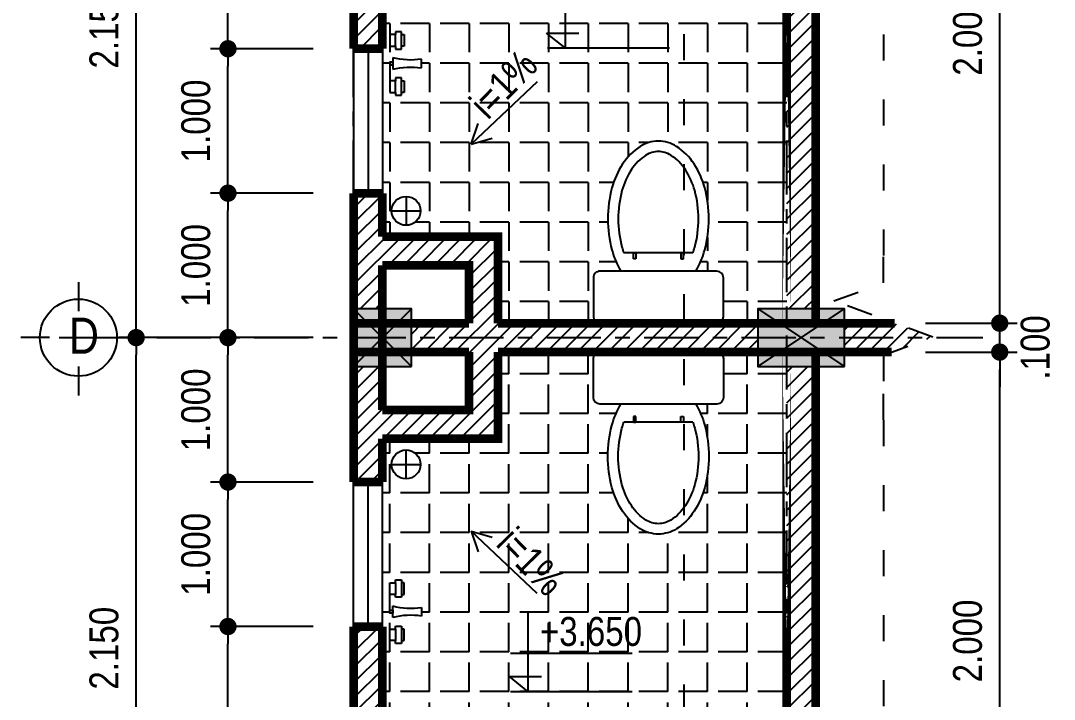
# Model space of a CAD drawing. Header units: millimetres. Extents: x 120 to 288, y 58 to 216.
# Drawn here: x 214.11 to 221.27, y 96.69 to 101.39 of the extents above; entities that cross this region are included whole.
import ezdxf

# ---------------------------------------------------------------- set-up
doc = ezdxf.new("R2010")
doc.units = ezdxf.units.MM
doc.header["$LTSCALE"] = 0.3
doc.header["$MEASUREMENT"] = 0
doc.linetypes.add('ACAD_ISO03W100', pattern=[30, 12, -18])
doc.linetypes.add('CENTER', pattern=[2, 1.25, -0.25, 0.25, -0.25])
doc.layers.get('0').update_dxf_attribs({"linetype": 'CONTINUOUS', "lineweight": 13})
doc.layers.get('DEFPOINTS').update_dxf_attribs({"linetype": 'CONTINUOUS', "lineweight": 13})
for name, color, linetype in [('CHU', 3, 'CONTINUOUS'), ('CHUSO', 141, 'CONTINUOUS'), ('HATCH', 8, 'CONTINUOUS'), ('LAYER 1', 1, 'CONTINUOUS'), ('LAYER 7', 7, 'CONTINUOUS'), ('LAYER1', 1, 'CONTINUOUS'), ('LAYER3', 34, 'CONTINUOUS'), ('LAYER5', 5, 'CONTINUOUS'), ('LAYER7', 7, 'CONTINUOUS'), ('THIETBI', 25, 'CONTINUOUS')]:
    doc.layers.add(name, color=color, linetype=linetype)
doc.styles.add('ATTR', font='romans.shx', dxfattribs={"width": 0.8, "height": 0.7})
doc.styles.add('HELVE-KT', font='vhelvcn.TTF')
doc.dimstyles.new('1-100', dxfattribs={"dimtxt": 0.2, "dimasz": 0.12, "dimexe": 0.12, "dimexo": 0.2, "dimgap": 0.12, "dimtad": 1, "dimdec": 3, "dimzin": 4, "dimdsep": 46, "dimtxsty": 'HELVE-KT', "dimblk1": 'DOT', "dimblk2": 'DOT', "dimsah": 1, "dimcen": -0.18, "dimadec": 3, "dimazin": 0, "dimtfac": 1, "dimtdec": 3, "dimtmove": 2, "dimatfit": 3, "dimldrblk": 'DOT', "dimfxl": 0, "dimtolj": 1, "dimtzin": 4, "dimarcsym": 0})
doc.dimstyles.new('1-50', dxfattribs={"dimtxt": 0.2, "dimasz": 0.12, "dimexe": 0.12, "dimexo": 0.2, "dimgap": 0.12, "dimtad": 1, "dimdec": 3, "dimlfac": 0.5, "dimzin": 4, "dimdsep": 46, "dimtxsty": 'HELVE-KT', "dimblk1": 'DOT', "dimblk2": 'DOT', "dimsah": 1, "dimcen": -0.18, "dimadec": 3, "dimazin": 0, "dimtfac": 1, "dimtdec": 3, "dimtmove": 2, "dimatfit": 3, "dimldrblk": 'DOT', "dimfxl": 0, "dimtolj": 1, "dimtzin": 4, "dimarcsym": 0})

# ---------------------------------------------------------------- blocks, each defined once
blk = doc.blocks.new('TOILET')
at = {"layer": 'THIETBI', "linetype": 'Continuous'}
for p, q in [((2.25, 0), (-2.25, 0)), ((-2.5, -0.25), (-2.5, -1.75)), ((2.5, -1.75), (2.5, -0.25)), ((-2.25, -2), (2.25, -2)), ((-1.328885587445484, -2.699999999999932), (1.328885587445484, -2.699999999999989)), ((-0.9619002962733703, -2.476023252835319), (-0.9619002962733703, -2.701023903222449)), ((-0.8643275165757132, -2.476023252835319), (-0.9619002962733703, -2.476023252835319)), ((-0.9619002962733703, -2.701023903222449), (-0.8643275165757132, -2.701023903222449)), ((-0.8643275165757132, -2.701023903222449), (-0.8643275165757132, -2.476023252835319)), ((0.8619205168486133, -2.701023903222449), (0.8619205168486133, -2.476023252835319)), ((0.8619205168486133, -2.476023252835319), (0.959493296546043, -2.476023252835319)), ((0.959493296546043, -2.701023903222449), (0.8619205168486133, -2.701023903222449)), ((0.959493296546043, -2.476023252835319), (0.959493296546043, -2.701023903222449))]:
    blk.add_line(p, q, dxfattribs=at)
for centre, radius, start, end in [((-2.25, -0.25), 0.25, 90, 180), ((2.25, -0.25), 0.25, 0, 90), ((-2.25, -1.75), 0.25, 180, 270), ((2.25, -1.75), 0.25, 270, 0), ((1.337938406279363, -3.661379033137678), 3.234819193328465, 149.0965747149677, 164.9268623414033), ((-1.337938406280728, -3.661379033138246), 3.234819193329836, 15.07313765860166, 30.90342528502951), ((1.337938406279363, -3.661379033137166), 2.834819193328285, 160.1759760614096, 164.9268623413951), ((-1.337938406280728, -3.661379033138019), 2.834819193329868, 15.07313765856473, 19.82402393859776), ((2.637457049974273, -4.011362538314529), 4.580641306093185, 164.9268623414104, 180.0000000000054), ((2.637457049974046, -4.011362538315211), 4.180641306093212, 164.9268623413889, 179.9999999999965), ((-2.637457049976319, -4.011362538315325), 4.180641306095254, 5.063761851311246e-12, 15.07313765857124), ((-2.637457049976319, -4.0113625383147), 4.580641306095231, 359.9999999999972, 15.07313765858606), ((2.637457049976774, -4.011362538314927), 4.580641306095572, 180, 195.0731376585856), ((2.637457049976547, -4.011362538314529), 4.180641306095595, 180.0000000000051, 195.0731376585643), ((-2.6374570499745, -4.011362538314586), 4.180641306093665, 344.9268623413959, 359.9999999999953), ((-2.637457049974728, -4.011362538315325), 4.580641306093639, 344.9268623414112, 5.332585182154509e-12), ((1.337938406280728, -4.361346043491494), 2.834819193329956, 195.0731376585625, 213.0315475788917), ((-1.337938406279591, -4.36134604349229), 2.834819193328596, 326.9684524211129, 344.9268623413986), ((1.337938406280728, -4.361346043491835), 3.234819193329827, 195.0731376585933, 213.0315475788831), ((-1.337938406279591, -4.361346043492233), 3.234819193328677, 326.9684524211115, 344.9268623414048), ((0.5168646681931932, -4.895200544554314), 1.85545066632798, 213.0315475788863, 237.5002250693021), ((-0.5168646681929658, -4.89520054455437), 1.855450666327776, 302.4997749306895, 326.968452421117), ((0.5168646681929658, -4.8952005445542), 2.255450666327983, 213.0315475788855, 237.5002250693039), ((-0.5168646681929658, -4.8952005445542), 2.255450666327892, 302.4997749306941, 326.9684524211124), ((0, -5.706522592530462), 0.8934774074695488, 237.5002250693035, 270), ((0, -5.706522592530519), 0.8934774074695326, 270, 302.4997749306894), ((0, -5.706522592530348), 1.293477407469652, 237.5002250693031, 270), ((0, -5.706522592530519), 1.293477407469453, 270, 302.4997749307029)]:
    blk.add_arc(centre, radius, start, end, dxfattribs=at)
blk = doc.blocks.new('WALFCT1T')
for p, q in [((-5.5, -1), (-5, -1)), ((-5.5, -2), (-5.5, -1)), ((-3, -1), (-2.5, -1)), ((-2.5, -1), (-2.5, -2)), ((-1, -0.5), (1, -0.5)), ((2.5, -1), (3, -1)), ((2.5, -2), (2.5, -1)), ((5, -1), (5.5, -1)), ((5.5, -1), (5.5, -2)), ((-2.5, -2), (-5.5, -2)), ((-5, -2), (-5, -2.5)), ((-5, -2.5), (-3, -2.5)), ((-3, -2.5), (-3, -2)), ((5.5, -2), (2.5, -2)), ((3, -2), (3, -2.5)), ((3, -2.5), (5, -2.5)), ((5, -2.5), (5, -2)), ((0.75, -5.5), (-0.75, -5.5))]:
    blk.add_line(p, q)
for points in [[(-3, 0), (-3, -1), (-5, -1), (-5, 0)], [(-0.25, -0.5), (-0.25, 0), (0.25, 0), (0.25, -0.5)], [(5, 0), (5, -1), (3, -1), (3, 0)]]:
    blk.add_lwpolyline(points, close=True)
for centre, radius, start, end in [((-13.26580000000001, -3.619500000000016), 12.65625, 351.4554000000001, 14.26943), ((13.26579999999998, -3.619500000000016), 12.65624, 165.7306, 188.5446)]:
    blk.add_arc(centre, radius, start, end)
at = {"style": 'ATTR', "width": 0.8, "flags": 9}
blk.add_attdef('ESTCODE', (0, 0), '', height=0.7, dxfattribs=at)
blk = doc.blocks.new('_DOT')
at = {"color": 0, "linetype": 'ByBlock'}
blk.add_line((-0.5, 0), (-1, 0), dxfattribs=at)
at = {"color": 0, "linetype": 'ByBlock', "const_width": 0.5}
blk.add_lwpolyline([(-0.25, 0, 1), (0.25, 0, 1)], format="xyb", close=True, dxfattribs=at)
blk = doc.blocks.new('*D68')
at = {"layer": 'DEFPOINTS', "color": 0, "lineweight": -2, "ltscale": 5}
for p in [(214.9090936680591, 99.1961148055982), (215.9431146144493, 99.1961148055982), (215.9431146144493, 94.89611480566805)]:
    blk.add_point(p, dxfattribs=at)
at = {"layer": 'LAYER 1', "color": 0, "lineweight": -2, "ltscale": 5}
for p, q in [((215.7431146144493, 99.1961148055982), (214.7890936680591, 99.1961148055982)), ((214.9090936680591, 95.01611480566805), (214.9090936680591, 99.0761148055982)), ((215.7431146144493, 94.89611480566805), (214.7890936680591, 94.89611480566805))]:
    blk.add_line(p, q, dxfattribs=at)
at = {"layer": 'LAYER 1', "color": 0, "lineweight": -2, "ltscale": 5, "xscale": 0.12, "yscale": 0.12, "zscale": 0.12}
for p, rotation in [((214.9090936680591, 99.1961148055982), 90), ((214.9090936680591, 94.89611480566805), 270)]:
    blk.add_blockref('_DOT', p, dxfattribs=dict(at, rotation=rotation))
at = {"layer": 'LAYER 1', "color": 0, "ltscale": 5, "insert": (214.6869603347257, 97.04611480563315), "char_height": 0.2, "attachment_point": 5, "rotation": 90, "style": 'HELVE-KT'}
blk.add_mtext('\\A1;2.150', dxfattribs=at)
blk = doc.blocks.new('*D69')
at = {"layer": 'DEFPOINTS', "color": 0, "lineweight": -2, "ltscale": 5}
for p in [(214.9090936680591, 103.4961148057612), (216.259285090448, 103.4961148057612), (215.9431146144493, 99.1961148055982)]:
    blk.add_point(p, dxfattribs=at)
at = {"layer": 'LAYER 1', "color": 0, "lineweight": -2, "ltscale": 5}
for p, q in [((216.059285090448, 103.4961148057612), (214.7890936680591, 103.4961148057612)), ((214.9090936680591, 99.3161148055982), (214.9090936680591, 103.3761148057612)), ((215.7431146144493, 99.1961148055982), (214.7890936680591, 99.1961148055982))]:
    blk.add_line(p, q, dxfattribs=at)
at = {"layer": 'LAYER 1', "color": 0, "lineweight": -2, "ltscale": 5, "xscale": 0.12, "yscale": 0.12, "zscale": 0.12}
for p, rotation in [((214.9090936680591, 103.4961148057612), 90), ((214.9090936680591, 99.1961148055982), 270)]:
    blk.add_blockref('_DOT', p, dxfattribs=dict(at, rotation=rotation))
at = {"layer": 'LAYER 1', "color": 0, "ltscale": 5, "insert": (214.6869603347257, 101.3461148056797), "char_height": 0.2, "attachment_point": 5, "rotation": 90, "style": 'HELVE-KT'}
blk.add_mtext('\\A1;2.150', dxfattribs=at)
blk = doc.blocks.new('*D1197')
at = {"layer": 'DEFPOINTS', "color": 0, "lineweight": -2, "ltscale": 5}
for p in [(220.1748459040328, 99.09611480562148), (220.8890658471045, 99.09611480562148), (220.1748459040328, 95.09611480562148)]:
    blk.add_point(p, dxfattribs=at)
at = {"layer": 'LAYER 1', "color": 0, "lineweight": -2, "ltscale": 5}
for p, q in [((220.3748459040328, 99.09611480562148), (221.0090658471045, 99.09611480562148)), ((220.8890658471045, 95.21611480562149), (220.8890658471045, 98.97611480562148)), ((220.3748459040328, 95.09611480562148), (221.0090658471045, 95.09611480562148))]:
    blk.add_line(p, q, dxfattribs=at)
at = {"layer": 'LAYER 1', "color": 0, "lineweight": -2, "ltscale": 5, "xscale": 0.12, "yscale": 0.12, "zscale": 0.12}
for p, rotation in [((220.8890658471045, 99.09611480562148), 90), ((220.8890658471045, 95.09611480562148), 270)]:
    blk.add_blockref('_DOT', p, dxfattribs=dict(at, rotation=rotation))
at = {"layer": 'LAYER 1', "color": 0, "ltscale": 5, "insert": (220.6669325137711, 97.09611480562151), "char_height": 0.2, "attachment_point": 5, "rotation": 90, "style": 'HELVE-KT'}
blk.add_mtext('\\A1;2.000', dxfattribs=at)
blk = doc.blocks.new('*D1198')
at = {"layer": 'DEFPOINTS', "color": 0, "lineweight": -2, "ltscale": 5}
for p in [(220.1748459040328, 99.29611480569133), (220.8890658471045, 99.29611480569133), (220.1748459040328, 99.09611480562148)]:
    blk.add_point(p, dxfattribs=at)
at = {"layer": 'LAYER 1', "color": 0, "lineweight": -2, "ltscale": 5}
for p, q in [((220.8890658471045, 99.41611480569134), (220.8890658471045, 99.53611480569133)), ((220.3748459040328, 99.29611480569133), (221.0090658471045, 99.29611480569133)), ((220.8890658471045, 99.09611480562148), (220.8890658471045, 99.29611480569133)), ((220.3748459040328, 99.09611480562148), (221.0090658471045, 99.09611480562148)), ((220.8890658471045, 98.97611480562148), (220.8890658471045, 98.85611480562149))]:
    blk.add_line(p, q, dxfattribs=at)
at = {"layer": 'LAYER 1', "color": 0, "lineweight": -2, "ltscale": 5, "xscale": 0.12, "yscale": 0.12, "zscale": 0.12}
for p, rotation in [((220.8890658471045, 99.29611480569133), 270), ((220.8890658471045, 99.09611480562148), 90)]:
    blk.add_blockref('_DOT', p, dxfattribs=dict(at, rotation=rotation))
at = {"layer": 'LAYER 1', "color": 0, "ltscale": 5, "insert": (221.1359448721904, 99.12814393524445), "char_height": 0.2, "attachment_point": 5, "rotation": 90, "style": 'HELVE-KT'}
blk.add_mtext('\\A1;.100', dxfattribs=at)
blk = doc.blocks.new('*D1199')
at = {"layer": 'DEFPOINTS', "color": 0, "lineweight": -2, "ltscale": 5}
for p in [(220.1748459040328, 103.2961148058077), (220.8890658471045, 103.2961148058077), (220.1748459040328, 99.29611480569133)]:
    blk.add_point(p, dxfattribs=at)
at = {"layer": 'LAYER 1', "color": 0, "lineweight": -2, "ltscale": 5}
for p, q in [((220.3748459040328, 103.2961148058077), (221.0090658471045, 103.2961148058077)), ((220.8890658471045, 99.41611480569134), (220.8890658471045, 103.1761148058077)), ((220.3748459040328, 99.29611480569133), (221.0090658471045, 99.29611480569133))]:
    blk.add_line(p, q, dxfattribs=at)
at = {"layer": 'LAYER 1', "color": 0, "lineweight": -2, "ltscale": 5, "xscale": 0.12, "yscale": 0.12, "zscale": 0.12}
for p, rotation in [((220.8890658471045, 103.2961148058077), 90), ((220.8890658471045, 99.29611480569133), 270)]:
    blk.add_blockref('_DOT', p, dxfattribs=dict(at, rotation=rotation))
at = {"layer": 'LAYER 1', "color": 0, "ltscale": 5, "insert": (220.6669325137711, 101.2961148057496), "char_height": 0.2, "attachment_point": 5, "rotation": 90, "style": 'HELVE-KT'}
blk.add_mtext('\\A1;2.000', dxfattribs=at)
blk = doc.blocks.new('*D1190')
at = {"layer": 'DEFPOINTS', "color": 0, "lineweight": -2, "ltscale": 0.08}
for p in [(215.5446641857454, 97.19611480555164), (216.3354537307739, 97.19611480555164), (216.3354537307739, 94.89611480566805)]:
    blk.add_point(p, dxfattribs=at)
at = {"layer": 'LAYER 1', "color": 0, "lineweight": -2, "ltscale": 0.08}
for p, q in [((216.1354537307739, 97.19611480555164), (215.4246641857454, 97.19611480555164)), ((215.5446641857454, 95.01611480566805), (215.5446641857454, 97.07611480555164)), ((216.1354537307739, 94.89611480566805), (215.4246641857454, 94.89611480566805))]:
    blk.add_line(p, q, dxfattribs=at)
at = {"layer": 'LAYER 1', "color": 0, "lineweight": -2, "ltscale": 0.08, "xscale": 0.12, "yscale": 0.12, "zscale": 0.12}
for p, rotation in [((215.5446641857454, 97.19611480555164), 90), ((215.5446641857454, 94.89611480566805), 270)]:
    blk.add_blockref('_DOT', p, dxfattribs=dict(at, rotation=rotation))
at = {"layer": 'LAYER 1', "color": 0, "lineweight": -2, "ltscale": 0.08, "insert": (215.3225308524121, 96.04611480560988), "char_height": 0.2, "attachment_point": 5, "rotation": 90, "style": 'HELVE-KT'}
blk.add_mtext('\\A1;2.300', dxfattribs=at)
blk = doc.blocks.new('*D1191')
at = {"layer": 'DEFPOINTS', "color": 0, "lineweight": -2, "ltscale": 0.08}
for p in [(215.5446641857454, 98.19611480555164), (216.3354537307739, 98.19611480555164), (216.3354537307739, 97.19611480555164)]:
    blk.add_point(p, dxfattribs=at)
at = {"layer": 'LAYER 1', "color": 0, "lineweight": -2, "ltscale": 0.08}
for p, q in [((216.1354537307739, 98.19611480555164), (215.4246641857454, 98.19611480555164)), ((215.5446641857454, 97.31611480555165), (215.5446641857454, 98.07611480555164)), ((216.1354537307739, 97.19611480555164), (215.4246641857454, 97.19611480555164))]:
    blk.add_line(p, q, dxfattribs=at)
at = {"layer": 'LAYER 1', "color": 0, "lineweight": -2, "ltscale": 0.08, "xscale": 0.12, "yscale": 0.12, "zscale": 0.12}
for p, rotation in [((215.5446641857454, 98.19611480555164), 90), ((215.5446641857454, 97.19611480555164), 270)]:
    blk.add_blockref('_DOT', p, dxfattribs=dict(at, rotation=rotation))
at = {"layer": 'LAYER 1', "color": 0, "lineweight": -2, "ltscale": 0.08, "insert": (215.3225308524121, 97.69611480555167), "char_height": 0.2, "attachment_point": 5, "rotation": 90, "style": 'HELVE-KT'}
blk.add_mtext('\\A1;1.000', dxfattribs=at)
blk = doc.blocks.new('*D1192')
at = {"layer": 'DEFPOINTS', "color": 0, "lineweight": -2, "ltscale": 0.08}
for p in [(215.5446641857454, 99.1961148055982), (216.3354537307739, 99.1961148055982), (216.3354537307739, 98.19611480555164)]:
    blk.add_point(p, dxfattribs=at)
at = {"layer": 'LAYER 1', "color": 0, "lineweight": -2, "ltscale": 0.08}
for p, q in [((216.1354537307739, 99.1961148055982), (215.4246641857454, 99.1961148055982)), ((215.5446641857454, 98.31611480555165), (215.5446641857454, 99.0761148055982)), ((216.1354537307739, 98.19611480555164), (215.4246641857454, 98.19611480555164))]:
    blk.add_line(p, q, dxfattribs=at)
at = {"layer": 'LAYER 1', "color": 0, "lineweight": -2, "ltscale": 0.08, "xscale": 0.12, "yscale": 0.12, "zscale": 0.12}
for p, rotation in [((215.5446641857454, 99.1961148055982), 90), ((215.5446641857454, 98.19611480555164), 270)]:
    blk.add_blockref('_DOT', p, dxfattribs=dict(at, rotation=rotation))
at = {"layer": 'LAYER 1', "color": 0, "lineweight": -2, "ltscale": 0.08, "insert": (215.3225308524121, 98.69611480557495), "char_height": 0.2, "attachment_point": 5, "rotation": 90, "style": 'HELVE-KT'}
blk.add_mtext('\\A1;1.000', dxfattribs=at)
blk = doc.blocks.new('*D1193')
at = {"layer": 'DEFPOINTS', "color": 0, "lineweight": -2, "ltscale": 0.08}
for p in [(215.5446641857454, 100.1961148056448), (216.3354537307739, 100.1961148056448), (216.3354537307739, 99.1961148055982)]:
    blk.add_point(p, dxfattribs=at)
at = {"layer": 'LAYER 1', "color": 0, "lineweight": -2, "ltscale": 0.08}
for p, q in [((216.1354537307739, 100.1961148056448), (215.4246641857454, 100.1961148056448)), ((215.5446641857454, 99.3161148055982), (215.5446641857454, 100.0761148056447)), ((216.1354537307739, 99.1961148055982), (215.4246641857454, 99.1961148055982))]:
    blk.add_line(p, q, dxfattribs=at)
at = {"layer": 'LAYER 1', "color": 0, "lineweight": -2, "ltscale": 0.08, "xscale": 0.12, "yscale": 0.12, "zscale": 0.12}
for p, rotation in [((215.5446641857454, 100.1961148056448), 90), ((215.5446641857454, 99.1961148055982), 270)]:
    blk.add_blockref('_DOT', p, dxfattribs=dict(at, rotation=rotation))
at = {"layer": 'LAYER 1', "color": 0, "lineweight": -2, "ltscale": 0.08, "insert": (215.3225308524121, 99.6961148056215), "char_height": 0.2, "attachment_point": 5, "rotation": 90, "style": 'HELVE-KT'}
blk.add_mtext('\\A1;1.000', dxfattribs=at)
blk = doc.blocks.new('*D1194')
at = {"layer": 'DEFPOINTS', "color": 0, "lineweight": -2, "ltscale": 0.08}
for p in [(215.5446641857454, 101.1961148056448), (216.3354537307739, 101.1961148056448), (216.3354537307739, 100.1961148056448)]:
    blk.add_point(p, dxfattribs=at)
at = {"layer": 'LAYER 1', "color": 0, "lineweight": -2, "ltscale": 0.08}
for p, q in [((216.1354537307739, 101.1961148056448), (215.4246641857454, 101.1961148056448)), ((215.5446641857454, 100.3161148056448), (215.5446641857454, 101.0761148056447)), ((216.1354537307739, 100.1961148056448), (215.4246641857454, 100.1961148056448))]:
    blk.add_line(p, q, dxfattribs=at)
at = {"layer": 'LAYER 1', "color": 0, "lineweight": -2, "ltscale": 0.08, "xscale": 0.12, "yscale": 0.12, "zscale": 0.12}
for p, rotation in [((215.5446641857454, 101.1961148056448), 90), ((215.5446641857454, 100.1961148056448), 270)]:
    blk.add_blockref('_DOT', p, dxfattribs=dict(at, rotation=rotation))
at = {"layer": 'LAYER 1', "color": 0, "lineweight": -2, "ltscale": 0.08, "insert": (215.3225308524121, 100.6961148056448), "char_height": 0.2, "attachment_point": 5, "rotation": 90, "style": 'HELVE-KT'}
blk.add_mtext('\\A1;1.000', dxfattribs=at)
blk = doc.blocks.new('*D1195')
at = {"layer": 'DEFPOINTS', "color": 0, "lineweight": -2, "ltscale": 0.08}
for p in [(215.5446641857454, 103.4961148057612), (216.3354537307739, 103.4961148057612), (216.3354537307739, 101.1961148056448)]:
    blk.add_point(p, dxfattribs=at)
at = {"layer": 'LAYER 1', "color": 0, "lineweight": -2, "ltscale": 0.08}
for p, q in [((216.1354537307739, 103.4961148057612), (215.4246641857454, 103.4961148057612)), ((215.5446641857454, 101.3161148056448), (215.5446641857454, 103.3761148057612)), ((216.1354537307739, 101.1961148056448), (215.4246641857454, 101.1961148056448))]:
    blk.add_line(p, q, dxfattribs=at)
at = {"layer": 'LAYER 1', "color": 0, "lineweight": -2, "ltscale": 0.08, "xscale": 0.12, "yscale": 0.12, "zscale": 0.12}
for p, rotation in [((215.5446641857454, 103.4961148057612), 90), ((215.5446641857454, 101.1961148056448), 270)]:
    blk.add_blockref('_DOT', p, dxfattribs=dict(at, rotation=rotation))
at = {"layer": 'LAYER 1', "color": 0, "lineweight": -2, "ltscale": 0.08, "insert": (215.3225308524121, 102.346114805703), "char_height": 0.2, "attachment_point": 5, "rotation": 90, "style": 'HELVE-KT'}
blk.add_mtext('\\A1;2.300', dxfattribs=at)

msp = doc.modelspace()

# ---------------------------------------------------------------- hatches: boundary and pattern name
at = {"layer": 'HATCH', "ltscale": 5}
h = msp.add_hatch(dxfattribs=at)
h.set_pattern_fill('ANSI31', color=256, scale=0.6, style=0)
h.set_pattern_definition([(45, (216.4147292483707, 94.36597864988858), (-0.05303300858899106, 0.05303300858899106), [])])
h.paths.add_polyline_path([(219.6147292483387, 98.99611480576118), (219.4147292483707, 98.99611480576118), (219.4147292483707, 95.09611480562148), (219.2147292484173, 95.09611480562148), (219.2147292484318, 94.89611480572626), (219.4147292483852, 94.89611480566805), (219.4147292483852, 94.49611480564477), (219.6147292483387, 94.49611480564477), (219.6147292483387, 94.89611480566805)])
h.paths.add_polyline_path([(219.6147292483387, 103.4961148057612), (219.6147292483387, 103.8961148058427), (219.4147292483852, 103.8961148057263), (219.4147292483852, 103.4961148058194), (219.2147292484318, 103.496114805703), (219.2147292484464, 103.2961148056913), (219.4147292483998, 103.2961148056331), (219.4147292483852, 99.39611480566805), (219.6147292483532, 99.39611480566805)])
h.paths.add_polyline_path([(220.1625995531962, 99.29611480569133), (219.8147292482921, 99.29611480569133), (219.8147292482921, 99.09611480567969), (220.1416264948515, 99.09611480562148), (220.4268607659491, 99.19993159007413)])
h.paths.add_polyline_path([(216.4147292483884, 101.1961148056448), (216.6147292483332, 101.1961148056448), (216.6147292483241, 103.2961148058077), (217.8147292482921, 103.296114805866), (217.8147292483067, 103.4961148057612), (216.6147292483387, 103.4961148057612), (216.6147292483241, 103.9958999658249), (216.4147292483707, 103.9958999658249)])
h.paths.add_polyline_path([(216.4147292483878, 98.19611480555166), (216.6147292483374, 98.19611480555164), (216.6147292483387, 98.49611480570297), (217.4147292482543, 98.49611480570297), (217.4147292482688, 99.09611480567969), (219.2147292483299, 99.09611480556327), (219.2147292483154, 99.29611480569133), (217.4147292482543, 99.29611480574954), (217.4147292482688, 99.89611480572626), (216.6147292483387, 99.89611480578446), (216.6147292483374, 100.1961148056448), (216.4147292483948, 100.1961148056448), (216.4147292483998, 99.39611480572626), (216.6147292483241, 99.39611480566805), (216.6147292483387, 99.69611480571461), (217.2147292483008, 99.69611480571461), (217.2147292483008, 99.29611480569133), (216.8147292484085, 99.29611480569133), (216.8147292484085, 99.09611480562148), (217.2147292483299, 99.09611480562148), (217.2147292483008, 98.6961148055982), (216.6147292483241, 98.6961148055982), (216.6147292483387, 98.99611480576118), (216.4147292483852, 98.99611480576118)])
h.paths.add_polyline_path([(216.6147292483331, 97.19611480555164), (216.4147292483909, 97.19611480555163), (216.4147292483998, 94.36597864988858), (216.6147292483387, 94.36597864988858), (216.6147292483387, 94.89611480572626), (217.8147292482921, 94.89611480566805), (217.8147292482921, 95.09611480562148), (216.6147292483241, 95.09611480567969)])
at = {"layer": 'LAYER7', "ltscale": 5}
h = msp.add_hatch(color=256, dxfattribs=at)
h.paths.add_polyline_path([(216.6147292484551, 99.19611480571461), (216.4147292485017, 99.39611480555163), (216.4147292483852, 98.99611480564477)])
h.paths.add_polyline_path([(216.6147292483387, 99.19611480571461), (216.4147292485017, 98.99611480576118), (216.8147292486414, 98.99611480576118)])
h.paths.add_polyline_path([(216.8147292484085, 99.39611480555163), (216.6147292484551, 99.19611480571461), (216.8147292484085, 98.99611480576118)])
h.paths.add_polyline_path([(216.8147292484085, 99.39611480566805), (216.4147292485017, 99.39611480566805), (216.6147292484551, 99.19611480571461)])
h = msp.add_hatch(color=256, dxfattribs=at)
h.paths.add_polyline_path([(219.2147292484318, 99.39611480566805), (219.214729248199, 98.99611480564477), (219.5147292482455, 99.19611480571461)])
h.paths.add_polyline_path([(219.5147292482455, 99.19611480571461), (219.8147292482921, 99.39611480566805), (219.2147292484318, 99.39611480566805)])
h.paths.add_polyline_path([(219.2147292483154, 98.99611480576118), (219.8147292484085, 98.99611480576118), (219.5147292482455, 99.19611480571461)])
h.paths.add_polyline_path([(219.514729248362, 99.19611480571461), (219.8147292484085, 98.99611480564477), (219.8147292484085, 99.39611480566805)])
at = {"layer": 'THIETBI', "ltscale": 5}
h = msp.add_hatch(dxfattribs=at)
h.set_pattern_fill('ANGLE', color=256, angle=90, style=0)
h.set_pattern_definition([(270, (219.4147292483852, 103.2961148058077), (-0.275, 1.683889348827611e-17), [0.2, -0.075]), (180, (219.4147292483852, 103.2961148058077), (0, 0.275), [0.2, -0.075])])
edge = h.paths.add_edge_path()
edge.add_line((217.4147292482688, 99.29611480580775), (217.4147292482688, 99.89611480590088))
edge.add_line((217.4147292482688, 99.89611480578446), (216.6147292483387, 99.89611480578446))
edge.add_line((216.6147292483387, 99.89611480578446), (216.6147292484551, 101.8611570759224))
edge.add_line((216.6147292484551, 101.8611570759224), (217.0813541639385, 101.818736626605))
edge.add_spline(control_points=[(217.0813541639385, 101.818736626605), (217.1575151211604, 101.8386628890423), (217.2923595076448, 101.873942706223), (217.4105109189426, 102.0457852044622), (217.4657016192817, 102.2285935254315), (217.4655464770061, 102.4266578838708), (217.4109330060913, 102.6120071403695), (217.3047958534465, 102.7548270690734), (217.1831006734886, 102.8292577098603), (217.1057388453067, 102.8351304926457), (217.0813541639385, 102.8369816115139)], knot_values=[0, 0, 0, 0, 113.8972482804107, 201.6571891156827, 297.1289658135357, 398.6438339386224, 494.115610636184, 581.8755514722499, 661.0895455658089, 697.5507014357958, 697.5507014357958, 697.5507014357958, 697.5507014357958], degree=3, periodic=0)
edge.add_line((217.0813541639385, 102.8369816115139), (216.6147292482223, 102.7945611620801))
edge.add_line((216.6147292482223, 102.7945611620801), (216.6147292482223, 103.2961148058077))
edge.add_line((216.6147292482223, 103.2961148058077), (217.8147292482921, 103.2961148058077))
edge.add_arc((219.1747292483946, 103.2561148058869), 1.360588108263953, 538.3153156843376, 631.6846843193015)
edge.add_line((219.2147292484318, 101.896114805668), (219.2147292483154, 103.2961148056913))
edge.add_line((219.2147292483154, 103.2961148058077), (219.4147292483852, 103.2961148058077))
edge.add_line((219.4147292483852, 103.2961148058077), (219.4147292483852, 99.39611480578446))
edge.add_line((219.4147292483852, 99.39611480578446), (219.2147292483154, 99.39611480578446))
edge.add_line((219.2147292483154, 99.39611480566805), (219.2147292483154, 99.29611480569133))
edge.add_line((219.2147292483154, 99.29611480569133), (218.9340746232796, 99.29611480569133))
edge.add_ellipse((218.9301363766448, 99.34111480584966), major_axis=(-0.03181980519183321, -0.03181980519183321), ratio=0.9999999987998788, start_angle=45.00000003438093, end_angle=134.9999999656191)
edge.add_line((218.9751363768031, 99.34111480643173), (218.9751363764539, 99.61111480645036))
edge.add_ellipse((218.9301363766448, 99.61111480586828), major_axis=(-0.03181980515364558, -0.03181980515364557), ratio=0.9999999986131138, start_angle=134.9999999602686, end_angle=225.0000000397314)
edge.add_line((218.9301363760627, 99.65611480591019), (218.7839128556683, 99.65611480591019))
edge.add_ellipse((218.2843074633296, 99.95516303200407), major_axis=(-0.4117252673805351, -0.411725267380535), ratio=0.9999999968645723, start_angle=104.0965746727707, end_angle=119.9268622637728)
edge.add_ellipse((218.050394107357, 100.0181600629132), major_axis=(-0.5830204568924238, -0.5830204568924233), ratio=0.999999998837754, start_angle=119.9268623122063, end_angle=134.9999999667041)
edge.add_ellipse((218.050394107357, 100.0181600629132), major_axis=(-0.5830204568924255, 0.5830204568924255), ratio=0.9999999988377523, start_angle=225.0000000332959, end_angle=240.0731376877937)
edge.add_ellipse((218.2843074633296, 100.0811570938224), major_axis=(-0.4117252656655092, -0.4117252656655091), ratio=0.9999999969642844, start_angle=150.0731375861138, end_angle=168.0315475479937)
edge.add_ellipse((218.432100736189, 100.1772509041023), major_axis=(-0.2870720030291142, -0.2870720030291141), ratio=0.9999999990923838, start_angle=168.0315475713212, end_angle=192.5002250834314)
edge.add_ellipse((218.5251363765004, 100.3232888727928), major_axis=(-0.1646327962888779, -0.1646327962888779), ratio=0.9999999992607727, start_angle=192.5002250840912, end_angle=225.0000000211773)
edge.add_ellipse((218.5251363765004, 100.3232888727928), major_axis=(-0.1646327962888779, 0.1646327962888779), ratio=0.9999999992607727, start_angle=314.9999999788227, end_angle=347.4997749159088)
edge.add_ellipse((218.6181720168119, 100.1772509041023), major_axis=(-0.2870720030291142, 0.2870720030291142), ratio=0.9999999990923826, start_angle=347.4997749165686, end_angle=371.9684524286787)
edge.add_ellipse((218.7659652896713, 100.0811570938224), major_axis=(-0.4117252656655093, 0.4117252656655093), ratio=0.9999999969642842, start_angle=11.96845245200624, end_angle=29.92686241388616)
edge.add_ellipse((218.9998786456439, 100.0181600629132), major_axis=(-0.5830204568924238, -0.5830204568924233), ratio=0.999999998837754, start_angle=-60.07313768779372, end_angle=-45.0000000332959)
edge.add_ellipse((218.9998786456439, 100.0181600629132), major_axis=(-0.5830204568924255, 0.5830204568924255), ratio=0.9999999988377523, start_angle=45.00000003329593, end_angle=60.07313768779376)
edge.add_ellipse((218.7659652896713, 99.95516303200407), major_axis=(-0.4117252673805337, 0.4117252673805337), ratio=0.9999999968645755, start_angle=60.07313773622711, end_angle=75.90342532722924)
edge.add_line((218.2663598973326, 99.65611480591019), (218.1201363761232, 99.65611480591019))
edge.add_ellipse((218.1201363763561, 99.61111480586828), major_axis=(-0.03181980519183321, -0.03181980519183321), ratio=0.9999999987998788, start_angle=225.0000000343809, end_angle=314.9999999656191)
edge.add_line((218.0751363763142, 99.61111480400564), (218.0751363763142, 99.34111480794513))
edge.add_ellipse((218.1201363763561, 99.34111480584966), major_axis=(-0.03181980519183319, 0.03181980519183319), ratio=0.9999999987998787, start_angle=45.00000003438094, end_angle=134.9999999656191)
edge.add_line((218.116198129372, 99.29611480580775), (217.4147292482688, 99.29611480580775))
edge = h.paths.add_edge_path(flags=16)
edge.add_ellipse((216.8102781369838, 101.6242894847658), major_axis=(-0.3579728083656821, 0.3579728083656821), ratio=0.999999999898956, start_angle=120.73057000353941, end_angle=143.5446000034201, ccw=False)
edge.add_line((216.6854981369128, 101.1336582559873), (216.6854981370292, 101.1036574842421))
edge.add_line((216.6854981370292, 101.1036574842421), (216.6654981368941, 101.1036574842421))
edge.add_line((216.6654981368941, 101.1036574842421), (216.6654981368941, 101.0836574842235))
edge.add_line((216.6654981368941, 101.0836574842235), (216.6854981367964, 101.0836574842235))
edge.add_line((216.6854981367964, 101.0836574842235), (216.6854981369128, 101.0536563024637))
edge.add_ellipse((216.8102781369838, 100.5630254836999), major_axis=(-0.3579725254098162, -0.3579725254098162), ratio=0.999999999893888, start_angle=216.4554000032152, end_angle=239.2693999915702, ccw=False)
edge.add_line((216.885498137099, 101.0636557102682), (216.8855019868373, 101.123659402436))
h.paths.add_polyline_path([(216.7654981368709, 101.2936574844191), (216.7454981368522, 101.2936574844191), (216.7454981368522, 101.3136574844377), (216.7054981369314, 101.3136574844377), (216.7054981369314, 101.2936574844191), (216.6654981368941, 101.2936574844191), (216.6654981368941, 101.2136574843446), (216.7054981369314, 101.2136574843446), (216.7054981369314, 101.193657484326), (216.7454981368522, 101.193657484326), (216.7454981368522, 101.2136574843446), (216.7654981369873, 101.2136574843446)], flags=16)
h.paths.add_polyline_path([(216.7654981368709, 100.9736574841211), (216.7454981368522, 100.9736574841211), (216.7454981368522, 100.9936574841397), (216.7054981369314, 100.9936574841397), (216.7054981369314, 100.9736574841211), (216.6654981368941, 100.9736574841211), (216.6654981368941, 100.8936574840466), (216.7054981369314, 100.8936574840466), (216.7054981369314, 100.8736574840279), (216.7454981368522, 100.8736574840279), (216.7454981369686, 100.8936574840466), (216.7654981371037, 100.8936574840466)], flags=16)
h.paths.add_polyline_path([(216.7780719907045, 100.1738643791307, 1), (216.7780719907045, 99.97386437906084, 1)], flags=16)
h = msp.add_hatch(dxfattribs=at)
h.set_pattern_fill('ANGLE', color=256, angle=90, style=0)
h.set_pattern_definition([(90, (219.4147292483852, 95.09611480562148), (-0.275, 1.683889348827611e-17), [0.2, -0.075]), (180, (219.4147292483852, 95.09611480562148), (-3.367778697655222e-17, -0.275), [0.2, -0.075])])
edge = h.paths.add_edge_path()
edge.add_line((217.4147292482688, 99.09611480562148), (217.4147292482688, 98.49611480552835))
edge.add_line((217.4147292482688, 98.49611480564477), (216.6147292483387, 98.49611480564477))
edge.add_line((216.6147292483387, 98.49611480564477), (216.6147292484551, 96.53107253550684))
edge.add_line((216.6147292484551, 96.53107253550684), (217.0813541639385, 96.57349298482427))
edge.add_spline(control_points=[(217.0813541639385, 96.57349298482427), (217.1575151211604, 96.5535667223869), (217.2923595076448, 96.5182869052062), (217.4105109189426, 96.34644440696707), (217.4657016192817, 96.16363608599772), (217.4655464770061, 95.96557172755843), (217.4109330060913, 95.78022247105969), (217.3047958534465, 95.63740254235586), (217.1831006734886, 95.56297190156897), (217.1057388453067, 95.55709911878353), (217.0813541639385, 95.55524799991531)], knot_values=[0, 0, 0, 0, 113.8972482804107, 201.6571891156827, 297.1289658135357, 398.6438339386224, 494.115610636184, 581.8755514722499, 661.0895455658089, 697.5507014357958, 697.5507014357958, 697.5507014357958, 697.5507014357958], degree=3, periodic=0)
edge.add_line((217.0813541639385, 95.55524799991531), (216.6147292482223, 95.59766844934916))
edge.add_line((216.6147292482223, 95.59766844934916), (216.6147292482223, 95.09611480562148))
edge.add_line((216.6147292482223, 95.09611480562148), (217.8147292482921, 95.09611480562148))
edge.add_arc((219.1747292483946, 95.13611480554232), 1.360588108263953, 88.31531568069852, 181.6846843156624, ccw=False)
edge.add_line((219.2147292484318, 96.49611480576118), (219.2147292483154, 95.0961148057379))
edge.add_line((219.2147292483154, 95.09611480562148), (219.4147292483852, 95.09611480562148))
edge.add_line((219.4147292483852, 95.09611480562148), (219.4147292483852, 98.99611480564477))
edge.add_line((219.4147292483852, 98.99611480564477), (219.2147292483154, 98.99611480564477))
edge.add_line((219.2147292483154, 98.99611480576118), (219.2147292483154, 99.0961148057379))
edge.add_line((219.2147292483154, 99.0961148057379), (218.9340746232796, 99.0961148057379))
edge.add_ellipse((218.9301363766448, 99.05111480557957), major_axis=(-0.03181980519183321, 0.03181980519183321), ratio=0.9999999987998788, start_angle=225.0000000343809, end_angle=314.99999996561905, ccw=False)
edge.add_line((218.9751363768031, 99.0511148049975), (218.9751363764539, 98.78111480497887))
edge.add_ellipse((218.9301363766448, 98.78111480556095), major_axis=(-0.03181980515364558, 0.03181980515364557), ratio=0.9999999986131138, start_angle=134.9999999602686, end_angle=225.0000000397314, ccw=False)
edge.add_line((218.9301363760627, 98.73611480551904), (218.7839128556683, 98.73611480563545))
edge.add_ellipse((218.2843074633296, 98.43706657942516), major_axis=(-0.4117252673805351, 0.411725267380535), ratio=0.9999999968645723, start_angle=240.07313773622718, end_angle=255.9034253272293, ccw=False)
edge.add_ellipse((218.050394107357, 98.37406954851599), major_axis=(-0.5830204568924238, 0.5830204568924233), ratio=0.999999998837754, start_angle=225.0000000332959, end_angle=240.0731376877937, ccw=False)
edge.add_ellipse((218.050394107357, 98.37406954851599), major_axis=(-0.5830204568924255, -0.5830204568924255), ratio=0.9999999988377523, start_angle=119.92686231220631, end_angle=134.9999999667041, ccw=False)
edge.add_ellipse((218.2843074633296, 98.31107251760682), major_axis=(-0.4117252656655092, 0.4117252656655091), ratio=0.9999999969642844, start_angle=191.9684524520063, end_angle=209.9268624138862, ccw=False)
edge.add_ellipse((218.432100736189, 98.21497870732696), major_axis=(-0.2870720030291142, 0.2870720030291141), ratio=0.9999999990923838, start_angle=167.4997749165686, end_angle=191.9684524286788, ccw=False)
edge.add_ellipse((218.5251363765004, 98.06894073863646), major_axis=(-0.1646327962888779, 0.1646327962888779), ratio=0.9999999992607727, start_angle=134.9999999788227, end_angle=167.4997749159088, ccw=False)
edge.add_ellipse((218.5251363765004, 98.06894073863646), major_axis=(-0.1646327962888779, -0.1646327962888779), ratio=0.9999999992607727, start_angle=12.500225084091198, end_angle=45.0000000211773, ccw=False)
edge.add_ellipse((218.6181720168119, 98.21497870732696), major_axis=(-0.2870720030291142, -0.2870720030291142), ratio=0.9999999990923826, start_angle=-11.968452428678688, end_angle=12.500225083431417, ccw=False)
edge.add_ellipse((218.7659652896713, 98.31107251760682), major_axis=(-0.4117252656655093, -0.4117252656655093), ratio=0.9999999969642842, start_angle=330.07313758611383, end_angle=348.03154754799374, ccw=False)
edge.add_ellipse((218.9998786456439, 98.37406954851599), major_axis=(-0.5830204568924238, 0.5830204568924233), ratio=0.999999998837754, start_angle=405.0000000332959, end_angle=420.07313768779375, ccw=False)
edge.add_ellipse((218.9998786456439, 98.37406954851599), major_axis=(-0.5830204568924255, -0.5830204568924255), ratio=0.9999999988377523, start_angle=299.92686231220625, end_angle=314.9999999667041, ccw=False)
edge.add_ellipse((218.7659652896713, 98.43706657942516), major_axis=(-0.4117252673805337, -0.4117252673805337), ratio=0.9999999968645755, start_angle=284.09657467277077, end_angle=299.9268622637729, ccw=False)
edge.add_line((218.2663598973326, 98.73611480551904), (218.1201363761232, 98.73611480551904))
edge.add_ellipse((218.1201363763561, 98.78111480556095), major_axis=(-0.03181980519183321, 0.03181980519183321), ratio=0.9999999987998788, start_angle=45.00000003438089, end_angle=134.9999999656191, ccw=False)
edge.add_line((218.0751363763142, 98.78111480742359), (218.0751363763142, 99.0511148034841))
edge.add_ellipse((218.1201363763561, 99.05111480557957), major_axis=(-0.03181980519183319, -0.03181980519183319), ratio=0.9999999987998787, start_angle=225.0000000343809, end_angle=314.99999996561905, ccw=False)
edge.add_line((218.116198129372, 99.09611480562148), (217.4147292482688, 99.09611480562148))
edge = h.paths.add_edge_path(flags=16)
edge.add_ellipse((216.8102781369838, 96.76794012666346), major_axis=(-0.3579728083656821, -0.3579728083656821), ratio=0.999999999898956, start_angle=216.4553999965799, end_angle=239.2694299964606)
edge.add_line((216.6854981369128, 97.25857135544197), (216.6854981370292, 97.28857212718708))
edge.add_line((216.6854981370292, 97.28857212718708), (216.6654981368941, 97.28857212718708))
edge.add_line((216.6654981368941, 97.28857212718708), (216.6654981368941, 97.30857212720571))
edge.add_line((216.6654981368941, 97.30857212720571), (216.6854981367964, 97.30857212720571))
edge.add_line((216.6854981367964, 97.30857212720571), (216.6854981369128, 97.33857330896558))
edge.add_ellipse((216.8102781369838, 97.82920412772933), major_axis=(-0.3579725254098162, 0.3579725254098162), ratio=0.999999999893888, start_angle=120.7306000084298, end_angle=143.5445999967848)
edge.add_line((216.885498137099, 97.32857390116101), (216.8855019868373, 97.2685702089932))
h.paths.add_polyline_path([(216.7654981368709, 97.09857212701013), (216.7454981368522, 97.09857212701013), (216.7454981368522, 97.0785721269915), (216.7054981369314, 97.0785721269915), (216.7054981369314, 97.09857212701013), (216.6654981368941, 97.09857212701013), (216.6654981368941, 97.17857212708464), (216.7054981369314, 97.17857212708464), (216.7054981369314, 97.19857212710326), (216.7454981368522, 97.19857212710326), (216.7454981368522, 97.17857212708464), (216.7654981369873, 97.17857212708464)], flags=16)
h.paths.add_polyline_path([(216.7654981368709, 97.41857212730815), (216.7454981368522, 97.41857212730815), (216.7454981368522, 97.39857212728953), (216.7054981369314, 97.39857212728953), (216.7054981369314, 97.41857212730815), (216.6654981368941, 97.41857212730815), (216.6654981368941, 97.49857212738266), (216.7054981369314, 97.49857212738266), (216.7054981369314, 97.51857212740128), (216.7454981368522, 97.51857212740128), (216.7454981369686, 97.49857212738266), (216.7654981371037, 97.49857212738266)], flags=16)
h.paths.add_polyline_path([(216.7780719907045, 98.21836523229854, -1), (216.7780719907045, 98.41836523236839, -1)], flags=16)

# ---------------------------------------------------------------- linework, layer by layer
at = {"layer": 'CHU'}
for points in [[(214.5090936680649, 99.57944813890049), (214.5090936680649, 99.37944813894705)], [(214.3090936680533, 99.1961148055982), (214.1090936680707, 99.1961148055982)], [(214.709093668062, 99.1961148055982), (214.9090936680591, 99.1961148055982)], [(214.5090936680649, 98.99611480564477), (214.5090936680649, 98.79611480557492)]]:
    msp.add_lwpolyline(points, dxfattribs=at)
msp.add_circle((214.5090936680649, 99.1961148055982), 0.2666666666666667, dxfattribs=at)
at = {"layer": 'HATCH', "linetype": 'CENTER'}
for points in [[(216.4147292483852, 91.41115504242612), (216.4147292483852, 104.9704636007793)], [(219.4147292483852, 91.41115504242612), (219.4147292483852, 104.9704636007793)], [(214.3766328114584, 99.1961148055982), (220.7716260468027, 99.1961148055982)]]:
    msp.add_lwpolyline(points, dxfattribs=at)
at = {"layer": 'LAYER 1', "ltscale": 5}
for p, q in [((216.7780719907045, 100.1738643790143), (216.7780719907045, 99.97386437906084)), ((216.6780719907277, 100.0738643790376), (216.8780719906812, 100.0738643790376)), ((216.7780719907045, 98.21836523229854), (216.7780719907045, 98.41836523236839)), ((216.6780719907277, 98.31836523227526), (216.8780719906812, 98.31836523227526))]:
    msp.add_line(p, q, dxfattribs=at)
at = {"layer": 'LAYER 1', "linetype": 'ACAD_ISO03W100', "ltscale": 0.05}
msp.add_lwpolyline([(218.7039505943998, 94.36597864988858), (218.7039505943998, 104.2386570141082)], dxfattribs=at)
at = {"layer": 'LAYER 1', "ltscale": 5}
for points in [[(217.6849120454302, 100.9675344881382), (217.2280827013332, 100.5363889110288)], [(217.2280827013332, 100.5363889110288), (217.2766186179382, 100.6793530493871)], [(217.2280827013332, 100.5363889109706), (217.3736131896752, 100.5765804153764)], [(217.6849120454302, 97.4246951230582), (217.2280827013332, 97.85584070016762)], [(217.2280827013332, 97.85584070016762), (217.2766186179382, 97.71287656180925)], [(217.2280827013332, 97.85584070022583), (217.3736131896752, 97.81564919582001)]]:
    msp.add_lwpolyline(points, dxfattribs=at)
for centre in [(216.7780719907045, 100.0738643790376), (216.7780719907045, 98.31836523227526)]:
    msp.add_circle(centre, 0.1, dxfattribs=at)
at = {"layer": 'LAYER 7', "linetype": 'ACAD_ISO03W100', "ltscale": 0.05}
for points in [[(218.2560068326151, 103.9958999658249), (220.0834260885625, 103.9958999658249), (220.0834260885625, 99.57493159013234)], [(220.0834260885625, 98.62698782836219), (220.0834260885625, 99.07493159013234), (220.4268607659636, 99.19993159013234), (219.7399914111614, 99.44993159013234), (220.0834260885625, 99.57493159013234), (220.0834260885625, 100.0228753519025)], [(220.0834260885625, 99.07493159013234), (220.0834260885625, 94.36597864988858), (218.2557269663106, 94.36597864988858)]]:
    msp.add_lwpolyline(points, dxfattribs=at)
at = {"layer": 'LAYER1', "linetype": 'Continuous', "ltscale": 0.05}
for points in [[(217.8795220888591, 101.7571484393104), (217.8795220888591, 101.2015349510605)], [(217.751613802497, 101.3051130462102), (217.974660727998, 101.3051130462102)], [(217.8795220888591, 101.2015349510605), (217.751613802497, 101.3051130462102)], [(217.7584999600534, 101.2015349510605), (218.6021690532674, 101.2015349510605)], [(217.6216059787279, 97.30262323481861), (217.6216059787279, 96.74700974656866)], [(217.5005838499222, 97.01267937269427), (218.3442529431362, 97.01267937269427)], [(217.4936976923658, 96.85058784171838), (217.7167446178668, 96.85058784171838)], [(217.6216059787279, 96.74700974656866), (217.4936976923658, 96.85058784171838)], [(217.5005838499222, 96.74700974656866), (218.3442529431362, 96.74700974656866)]]:
    msp.add_lwpolyline(points, dxfattribs=at)
at = {"layer": 'LAYER5', "color": 163, "linetype": 'Continuous'}
for points in [[(216.4147292483852, 101.1961148056448), (216.4147292483852, 100.1961148056448)], [(216.514729248362, 101.1961148056448), (216.514729248362, 100.1961148056448)], [(216.6147292483387, 101.1961148056448), (216.6147292483387, 100.1961148056448)], [(216.4147292483852, 97.19611480555164), (216.4147292483852, 98.19611480555164)], [(216.514729248362, 97.19611480555164), (216.514729248362, 98.19611480555164)], [(216.6147292483387, 97.19611480555164), (216.6147292483387, 98.19611480555164)]]:
    msp.add_lwpolyline(points, dxfattribs=at)
at = {"layer": 'LAYER7', "ltscale": 5}
for p, q in [((216.4147292483852, 98.99611480576118), (216.8147292484085, 99.39611480566805)), ((216.4147292483852, 99.39611480566805), (216.8147292484085, 98.99611480576118)), ((219.2147292483154, 98.99611480576118), (219.8147292482921, 99.39611480566805)), ((219.2147292483154, 99.39611480566805), (219.8147292482921, 98.99611480576118))]:
    msp.add_line(p, q, dxfattribs=at)
at = {"layer": 'LAYER7', "ltscale": 5, "const_width": 0.06}
for points in [[(216.4147292483852, 103.9958999658249), (216.4147292483852, 101.1961148056448)], [(219.6147292483387, 99.29611480580775), (219.6147292483387, 103.4961148057612)], [(216.6147292483387, 103.2961148058077), (216.6147292483387, 101.1961148056448)], [(216.6147292483387, 101.1961148056448), (216.4147292483852, 101.1961148056448)], [(216.6147292483387, 100.1961148056448), (216.4147292483852, 100.1961148056448)], [(216.4147292483852, 100.1961148056448), (216.4147292483852, 99.19611480571461)], [(216.6147292483387, 100.1961148056448), (216.6147292483387, 99.89611480578446)], [(217.4147292482688, 99.29611480580775), (217.4147292482688, 99.89611480578446), (216.6147292483387, 99.89611480578446)], [(217.2147292483154, 99.29611480580775), (217.2147292483154, 99.69611480571461), (216.6147292483387, 99.69611480571461)], [(216.6147292483387, 99.69611480571461), (216.6147292483387, 99.19611480571461)], [(216.4147292483852, 99.29611480569133), (217.2147292483154, 99.29611480569133)], [(217.4147292482688, 99.29611480569133), (220.1625995531089, 99.29611480569133)], [(216.4147292483852, 98.19611480555164), (216.4147292483852, 99.1961148055982)], [(216.6147292483387, 98.6961148055982), (216.6147292483387, 99.1961148055982)], [(216.4147292483852, 99.09611480562148), (217.2147292483154, 99.09611480562148)], [(217.2147292483154, 99.09611480562148), (217.2147292483154, 98.6961148055982), (216.6147292483387, 98.6961148055982)], [(217.4147292482688, 99.09611480562148), (217.4147292482688, 98.49611480564477), (216.6147292483387, 98.49611480564477)], [(217.4147292482688, 99.09611480562148), (220.1416264947787, 99.09611480562148)], [(219.6147292483387, 99.09611480562148), (219.6147292483387, 94.89611480566805)], [(216.6147292483387, 98.19611480555164), (216.6147292483387, 98.49611480564477)], [(216.6147292483387, 98.19611480555164), (216.4147292483852, 98.19611480555164)], [(216.4147292483852, 94.36597864988858), (216.4147292483852, 97.19611480555164)], [(216.6147292483387, 97.19611480555164), (216.4147292483852, 97.19611480555164)], [(216.6147292483387, 95.09611480562148), (216.6147292483387, 97.19611480555164)]]:
    msp.add_lwpolyline(points, dxfattribs=at)
for points in [[(219.4147292483852, 99.29611480580775), (219.4147292483852, 103.2961148056913), (219.4147292483852, 103.2961148056913), (219.4147292483852, 99.29611480580775)], [(219.4147292483852, 99.09611480562148), (219.4147292483852, 95.09611480562148), (219.4147292483852, 95.09611480562148), (219.4147292483852, 99.09611480562148)]]:
    msp.add_lwpolyline(points, close=True, dxfattribs=at)
at = {"layer": 'LAYER7', "ltscale": 5}
for points in [[(216.8147292484085, 98.99611480576118), (216.8147292484085, 99.39611480566805), (216.4147292483852, 99.39611480566805), (216.4147292483852, 98.99611480576118)], [(219.8147292482921, 98.99611480576118), (219.8147292482921, 99.39611480566805), (219.2147292483154, 99.39611480566805), (219.2147292483154, 98.99611480576118)]]:
    msp.add_lwpolyline(points, close=True, dxfattribs=at)

# ---------------------------------------------------------------- block references
at = {"layer": 'CHUSO', "linetype": 'Continuous', "xscale": 0.1800000000512227, "yscale": 0.1800000000512227, "zscale": 0.18, "rotation": 180}
msp.add_blockref('TOILET', (218.5251363765004, 99.29611480580775), dxfattribs=at)
at = {"layer": 'CHUSO', "linetype": 'Continuous', "xscale": -0.1800000000512227, "yscale": 0.1800000000512227, "zscale": 0.18}
msp.add_blockref('TOILET', (218.5251363765004, 99.09611480562148), dxfattribs=at)
at = {"layer": 'LAYER3', "linetype": 'Continuous', "ltscale": 0.4, "yscale": 0.0400000000372529, "zscale": 0.04, "rotation": 90}
for p, xscale in [((216.6654981368941, 101.0936574842328), -0.0400000000372529), ((216.6654981368941, 97.2985721271964), 0.0400000000372529)]:
    msp.add_blockref('WALFCT1T', p, dxfattribs=dict(at, xscale=xscale))

# ---------------------------------------------------------------- texts
at = {"layer": 'LAYER1', "linetype": 'Continuous', "ltscale": 0.05, "char_height": 0.2, "width": 5.26186451223895, "style": 'HELVE-KT'}
for insert, attachment_point, rotation in [((217.2004107677225, 100.8375212430967), 1, 45.6321685923705), ((217.3910066258417, 97.75917536702605), 7, 314.3678314076295)]:
    msp.add_mtext('i=1%', dxfattribs=dict(at, insert=insert, attachment_point=attachment_point, rotation=rotation))
at = {"layer": 'LAYER1', "linetype": 'Continuous', "ltscale": 0.05, "attachment_point": 1, "style": 'HELVE-KT'}
for s, insert, char_height, width in [('D', (214.4439170463597, 99.33465780825486), 0.25, 13.09733333333333), ('+3.650', (217.7048303983196, 97.2621211542994), 0.2, 15.18452173913043)]:
    msp.add_mtext(s, dxfattribs=dict(at, insert=insert, char_height=char_height, width=width))

# ---------------------------------------------------------------- dimensions: what is measured, and where the dimension line sits
at = {"layer": 'LAYER 1', "ltscale": 5}
for base, p1, p2, picture, middle in [((214.9090936680591, 103.4961148057612), (215.9431146144493, 99.1961148055982), (216.259285090448, 103.4961148057612), '*D69', (214.6869603347257, 101.3461148056797)), ((220.8890658471045, 103.2961148058077), (220.1748459040328, 99.29611480569133), (220.1748459040328, 103.2961148058077), '*D1199', (220.6669325137711, 101.2961148057496)), ((214.9090936680591, 99.1961148055982), (215.9431146144493, 94.89611480566805), (215.9431146144493, 99.1961148055982), '*D68', (214.6869603347257, 97.04611480563315)), ((220.8890658471045, 99.09611480562148), (220.1748459040328, 95.09611480562148), (220.1748459040328, 99.09611480562148), '*D1197', (220.6669325137711, 97.09611480562151))]:
    dim = msp.add_linear_dim(base=base, p1=p1, p2=p2, angle=90, dimstyle='1-50', dxfattribs=at)
    dim.commit()
    dim.dimension.update_dxf_attribs({"geometry": picture, "text_midpoint": middle})
at = {"layer": 'LAYER 1', "lineweight": -2, "ltscale": 0.08}
for base, p1, p2, picture, middle in [((215.5446641857454, 103.4961148057612), (216.3354537307739, 101.1961148056448), (216.3354537307739, 103.4961148057612), '*D1195', (215.3225308524121, 102.346114805703)), ((215.5446641857454, 101.1961148056448), (216.3354537307739, 100.1961148056448), (216.3354537307739, 101.1961148056448), '*D1194', (215.3225308524121, 100.6961148056448)), ((215.5446641857454, 100.1961148056448), (216.3354537307739, 99.1961148055982), (216.3354537307739, 100.1961148056448), '*D1193', (215.3225308524121, 99.6961148056215)), ((215.5446641857454, 99.1961148055982), (216.3354537307739, 98.19611480555164), (216.3354537307739, 99.1961148055982), '*D1192', (215.3225308524121, 98.69611480557495)), ((215.5446641857454, 98.19611480555164), (216.3354537307739, 97.19611480555164), (216.3354537307739, 98.19611480555164), '*D1191', (215.3225308524121, 97.69611480555167)), ((215.5446641857454, 97.19611480555164), (216.3354537307739, 94.89611480566805), (216.3354537307739, 97.19611480555164), '*D1190', (215.3225308524121, 96.04611480560988))]:
    dim = msp.add_linear_dim(base=base, p1=p1, p2=p2, angle=90, dimstyle='1-100', dxfattribs=at)
    dim.commit()
    dim.dimension.update_dxf_attribs({"geometry": picture, "text_midpoint": middle})
at = {"layer": 'LAYER 1', "ltscale": 5}
dim = msp.add_linear_dim(base=(220.8890658471045, 99.29611480569133), p1=(220.1748459040328, 99.09611480562148), p2=(220.1748459040328, 99.29611480569133), angle=90, dimstyle='1-50', dxfattribs=at)
dim.commit()
dim.dimension.update_dxf_attribs({"geometry": '*D1198', "text_midpoint": (221.1359448721904, 99.12814393524445), "dimtype": 160})

doc.saveas('drawing.dxf')
